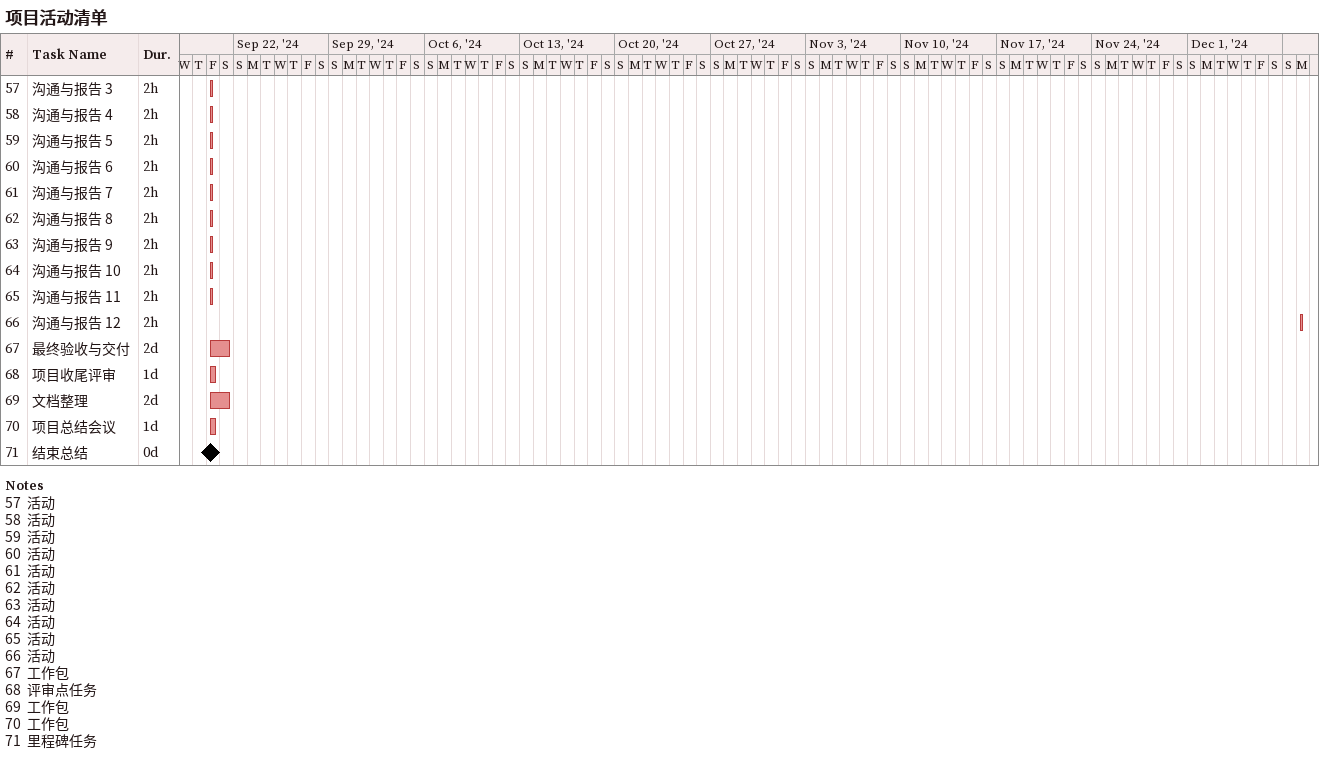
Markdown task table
项目活动清单

| ID | Task | Duration | Start | Finish |
|---|---|---|---|---|
| 57 | 沟通与报告 3 | 2h | 2024-09-20 | 2024-09-20 |
| 58 | 沟通与报告 4 | 2h | 2024-09-20 | 2024-09-20 |
| 59 | 沟通与报告 5 | 2h | 2024-09-20 | 2024-09-20 |
| 60 | 沟通与报告 6 | 2h | 2024-09-20 | 2024-09-20 |
| 61 | 沟通与报告 7 | 2h | 2024-09-20 | 2024-09-20 |
| 62 | 沟通与报告 8 | 2h | 2024-09-20 | 2024-09-20 |
| 63 | 沟通与报告 9 | 2h | 2024-09-20 | 2024-09-20 |
| 64 | 沟通与报告 10 | 2h | 2024-09-20 | 2024-09-20 |
| 65 | 沟通与报告 11 | 2h | 2024-09-20 | 2024-09-20 |
| 66 | 沟通与报告 12 | 2h | 2024-12-09 | 2024-12-09 |
| 67 | 最终验收与交付 | 2d | 2024-09-20 | 2024-09-21 |
| 68 | 项目收尾评审 | 1d | 2024-09-20 | 2024-09-20 |
| 69 | 文档整理 | 2d | 2024-09-20 | 2024-09-21 |
| 70 | 项目总结会议 | 1d | 2024-09-20 | 2024-09-20 |
| 71 | 结束总结 | 0d | 2024-09-20 | 2024-09-20 |

Notes
- 57: 活动
- 58: 活动
- 59: 活动
- 60: 活动
- 61: 活动
- 62: 活动
- 63: 活动
- 64: 活动
- 65: 活动
- 66: 活动
- 67: 工作包
- 68: 评审点任务
- 69: 工作包
- 70: 工作包
- 71: 里程碑任务
